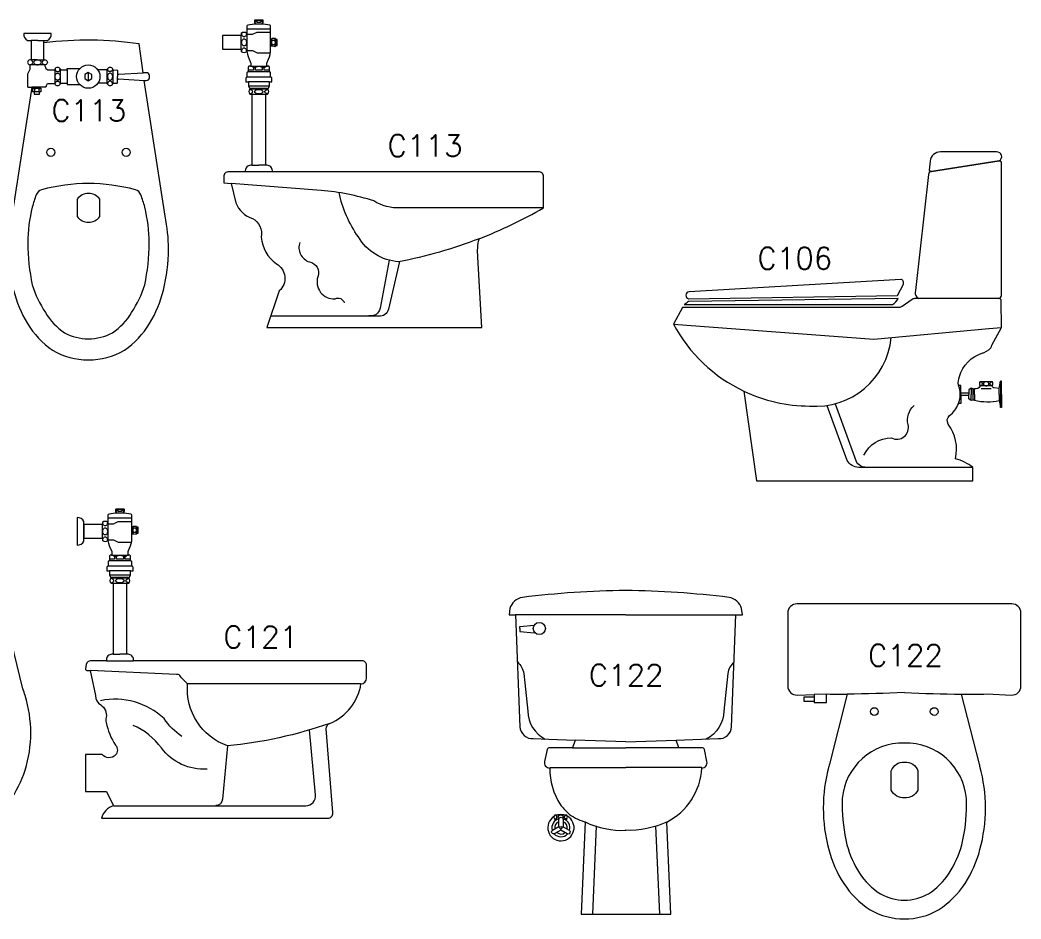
# Model space of a CAD drawing. Header units: inches. Extents: x -2548 to -2391, y 2200 to 2352.
# Drawn here: x -2440.609 to -2435.976, y 2323.926 to 2328.086 of the extents above; entities that cross this region are included whole.
import ezdxf
from ezdxf.enums import TextEntityAlignment as Align

# ---------------------------------------------------------------- set-up
doc = ezdxf.new("R2010")
doc.units = ezdxf.units.IN
doc.header["$MEASUREMENT"] = 0
for name, color, linetype in [('WC-DET1', 15, 'Continuous'), ('WC-DET2', 10, 'Continuous'), ('WC-OUT', 7, 'Continuous'), ('WC-SERIAL', 4, 'Continuous')]:
    doc.layers.add(name, color=color, linetype=linetype)
doc.styles.add('ROMANS', font='romans', dxfattribs={"height": 0.1})

msp = doc.modelspace()

# ---------------------------------------------------------------- linework, layer by layer
at = {"layer": 'WC-DET1', "color": 1}
for p, q in [((-2439.55926, 2328.02443), (-2439.55926, 2327.94143)), ((-2439.44926, 2327.96623), (-2439.44926, 2327.99823)), ((-2440.49229, 2327.87152), (-2440.49229, 2327.87952)), ((-2440.48029, 2327.85652), (-2440.4698, 2327.85652)), ((-2440.4698, 2327.85652), (-2440.44829, 2327.85652)), ((-2440.44829, 2327.85952), (-2440.44829, 2327.85721)), ((-2440.44829, 2327.85721), (-2440.44829, 2327.85652)), ((-2440.44829, 2327.85652), (-2440.44829, 2327.79252)), ((-2440.29329, 2327.84352), (-2440.29329, 2327.80552)), ((-2440.17929, 2327.85952), (-2440.17929, 2327.85721)), ((-2440.17929, 2327.85721), (-2440.17929, 2327.85652)), ((-2440.17929, 2327.85652), (-2440.17929, 2327.79252)), ((-2440.44829, 2327.79252), (-2440.44829, 2327.79052)), ((-2440.17929, 2327.79252), (-2440.17929, 2327.79052)), ((-2436.07716, 2327.43487), (-2436.39062, 2327.38578)), ((-2439.44098, 2327.3839), (-2439.56654, 2327.3839)), ((-2440.20214, 2325.76102), (-2440.20214, 2325.67802)), ((-2440.09214, 2325.70882), (-2440.09214, 2325.74082)), ((-2440.20943, 2325.12044), (-2440.08386, 2325.12044))]:
    msp.add_line(p, q, dxfattribs=at)
for points in [[(-2439.44926, 2328.04343), (-2439.55926, 2328.04343)], [(-2439.55908, 2328.0207), (-2439.53337, 2328.0207), (-2439.51137, 2328.0307), (-2439.45337, 2328.0307), (-2439.44937, 2328.0287)], [(-2439.48426, 2328.06743), (-2439.52326, 2328.06743)], [(-2440.49829, 2327.90152), (-2440.49829, 2327.98052)], [(-2439.44326, 2327.96623), (-2439.44326, 2327.99823)], [(-2439.42726, 2327.99623), (-2439.42726, 2327.96823)], [(-2439.55908, 2327.94526), (-2439.53337, 2327.94526), (-2439.51137, 2327.93526), (-2439.45337, 2327.93526), (-2439.44937, 2327.93726)], [(-2440.49229, 2327.87952), (-2440.56429, 2327.87952)], [(-2440.42229, 2327.79052), (-2440.42229, 2327.85952)], [(-2440.39129, 2327.85652), (-2440.39129, 2327.86252), (-2440.33165, 2327.86252)], [(-2440.39129, 2327.85652), (-2440.39129, 2327.79352)], [(-2440.20529, 2327.79052), (-2440.20529, 2327.85952)], [(-2440.15729, 2327.83952), (-2440.15729, 2327.82452)], [(-2439.45498, 2327.84643), (-2439.55198, 2327.84643)], [(-2439.54298, 2327.87343), (-2439.46398, 2327.87343)], [(-2440.48805, 2327.77952), (-2440.4817, 2327.79252)], [(-2440.4817, 2327.79252), (-2440.44829, 2327.79252)], [(-2440.39129, 2327.79352), (-2440.39129, 2327.78752), (-2440.33262, 2327.78752)], [(-2440.15729, 2327.80952), (-2440.15729, 2327.82452)], [(-2439.44898, 2327.82243), (-2439.55854, 2327.82243)], [(-2439.45498, 2327.80043), (-2439.55198, 2327.80043)], [(-2440.54717, 2327.77552), (-2440.55512, 2327.77552)], [(-2440.54917, 2327.77033), (-2440.54717, 2327.77033)], [(-2440.54429, 2327.75433), (-2440.54917, 2327.75433), (-2440.54917, 2327.77033)], [(-2440.54717, 2327.77033), (-2440.54717, 2327.77552)], [(-2440.51517, 2327.77552), (-2440.54717, 2327.77552)], [(-2440.54717, 2327.77033), (-2440.51517, 2327.77033)], [(-2440.54429, 2327.75433), (-2440.54429, 2327.74352), (-2440.5376, 2327.74352)], [(-2440.51829, 2327.75433), (-2440.54429, 2327.75433)], [(-2440.5376, 2327.74352), (-2440.51829, 2327.74352), (-2440.51829, 2327.75433)], [(-2440.51517, 2327.77033), (-2440.51317, 2327.77033), (-2440.51317, 2327.75433), (-2440.51829, 2327.75433)], [(-2440.48829, 2327.77952), (-2440.49029, 2327.77552), (-2440.51517, 2327.77552)], [(-2440.51517, 2327.77033), (-2440.51517, 2327.77552)], [(-2439.45498, 2327.78043), (-2439.55198, 2327.78043)], [(-2439.46498, 2327.76943), (-2439.54298, 2327.76943)], [(-2439.53576, 2327.4141), (-2439.50376, 2327.4141)], [(-2439.47176, 2327.4141), (-2439.50376, 2327.4141)], [(-2437.58448, 2326.67906), (-2436.65662, 2326.60985), (-2436.1243, 2326.65857)], [(-2436.1243, 2326.65857), (-2436.06662, 2326.66385)], [(-2436.16462, 2326.41297), (-2436.10882, 2326.41297)], [(-2436.07662, 2326.38057), (-2436.07062, 2326.41457)], [(-2436.06662, 2326.35385), (-2436.06662, 2326.41457), (-2436.07062, 2326.41457)], [(-2436.21642, 2326.35897), (-2436.25402, 2326.35897)], [(-2436.20682, 2326.38177), (-2436.21642, 2326.37417), (-2436.21642, 2326.35357)], [(-2436.19682, 2326.37997), (-2436.20682, 2326.38177), (-2436.20682, 2326.35337)], [(-2436.19054, 2326.32677), (-2436.19682, 2326.32677), (-2436.19682, 2326.37997), (-2436.19054, 2326.37997)], [(-2436.07662, 2326.35385), (-2436.07662, 2326.38057)], [(-2436.07662, 2326.35385), (-2436.07662, 2326.32712)], [(-2436.06662, 2326.35385), (-2436.06662, 2326.29312), (-2436.07062, 2326.29312)], [(-2436.21642, 2326.34817), (-2436.25402, 2326.34817)], [(-2436.20682, 2326.32537), (-2436.21642, 2326.33297), (-2436.21642, 2326.35357)], [(-2436.19682, 2326.32677), (-2436.20682, 2326.32537), (-2436.20682, 2326.35337)], [(-2436.07662, 2326.32712), (-2436.07062, 2326.29312)], [(-2440.12714, 2325.80402), (-2440.16614, 2325.80402)], [(-2440.09214, 2325.78002), (-2440.20214, 2325.78002)], [(-2440.20214, 2325.75524), (-2440.17643, 2325.75524), (-2440.15443, 2325.76524), (-2440.09643, 2325.76524), (-2440.09243, 2325.76324)], [(-2440.08614, 2325.70882), (-2440.08614, 2325.74082)], [(-2440.07014, 2325.73882), (-2440.07014, 2325.71082)], [(-2440.20214, 2325.6798), (-2440.17643, 2325.6798), (-2440.15443, 2325.6698), (-2440.09643, 2325.6698), (-2440.09243, 2325.6718)], [(-2440.09786, 2325.58302), (-2440.19486, 2325.58302)], [(-2440.18586, 2325.61002), (-2440.10686, 2325.61002)], [(-2440.09186, 2325.55902), (-2440.20143, 2325.55902)], [(-2440.09786, 2325.53702), (-2440.19486, 2325.53702)], [(-2440.09786, 2325.51702), (-2440.19486, 2325.51702)], [(-2440.10786, 2325.50602), (-2440.18586, 2325.50602)], [(-2437.80531, 2325.33405), (-2438.31531, 2325.33405)], [(-2437.80531, 2325.33405), (-2437.29531, 2325.33405)], [(-2438.29609, 2325.26988), (-2438.29609, 2325.28005), (-2438.22869, 2325.28545)], [(-2438.29609, 2325.2699), (-2438.29604, 2325.25573), (-2438.22863, 2325.2506)], [(-2440.17864, 2325.15069), (-2440.14664, 2325.15069)], [(-2440.11464, 2325.15069), (-2440.14664, 2325.15069)], [(-2436.93254, 2324.95166), (-2436.93254, 2324.93366)], [(-2438.05131, 2324.71805), (-2437.80531, 2324.71805)], [(-2437.55931, 2324.71805), (-2437.80531, 2324.71805)], [(-2438.15731, 2324.62605), (-2437.80531, 2324.62605)], [(-2437.45331, 2324.62605), (-2437.80531, 2324.62605)], [(-2438.13431, 2324.40717), (-2438.07851, 2324.40717)], [(-2437.94173, 2324.35655), (-2437.95896, 2323.94805)], [(-2437.6669, 2324.35655), (-2437.64966, 2323.94805)]]:
    msp.add_lwpolyline(points, dxfattribs=at)
for points in [[(-2440.52629, 2327.99152), (-2440.55829, 2327.99152, -0.2932252)], [(-2440.52629, 2327.99152), (-2440.49829, 2327.99152, 0.3351146)], [(-2439.58526, 2327.95143), (-2439.58526, 2328.01443, -0.3846154)], [(-2440.52829, 2327.90152), (-2440.55829, 2327.90152, 0.9132146)], [(-2440.52829, 2327.90152), (-2440.49829, 2327.90152, -0.9132146)], [(-2440.49829, 2327.90152), (-2440.49229, 2327.90152, -0.9132146), (-2440.49229, 2327.87952), (-2440.49429, 2327.87952)], [(-2440.42229, 2327.85852, 0.236068), (-2440.41729, 2327.85552), (-2440.39129, 2327.85552, 0.8684877)], [(-2440.20529, 2327.85852, -0.236068), (-2440.21029, 2327.85552), (-2440.24907, 2327.85552, -0.9474742)], [(-2440.17929, 2327.85652, 0.4142136), (-2440.17529, 2327.85452), (-2440.16129, 2327.85552, -0.2740444), (-2440.15729, 2327.85352), (-2440.15729, 2327.83952)], [(-2440.15729, 2327.83952, 0.3866069), (-2440.15129, 2327.83552), (-2440.03972, 2327.84174, -0.016038)], [(-2440.42229, 2327.79052, -0.236068), (-2440.41729, 2327.79352), (-2440.39129, 2327.79352, -0.8684877)], [(-2440.20529, 2327.79052, 0.236068), (-2440.21029, 2327.79352), (-2440.24907, 2327.79352, 0.9474742)], [(-2440.17929, 2327.79252, -0.4142136), (-2440.17529, 2327.79452), (-2440.16129, 2327.79352, 0.2740444), (-2440.15729, 2327.79552), (-2440.15729, 2327.80952)], [(-2440.15729, 2327.80952, -0.3866069), (-2440.15129, 2327.81352), (-2440.03423, 2327.80698, 0.0160632)], [(-2439.46498, 2327.76643), (-2439.54298, 2327.76643, 0.4354748)], [(-2439.53576, 2327.74343), (-2439.47176, 2327.74343, 0.4354748)], [(-2436.39062, 2327.38578), (-2436.07716, 2327.43487, -0.5921693)], [(-2440.29269, 2327.3303, 0.0613096), (-2440.50902, 2327.30096, 0.2290284), (-2440.53441, 2327.27739, 0.0320548), (-2440.55248, 2327.22062, 0.0611103), (-2440.57289, 2327.0543, 0.0524088), (-2440.55248, 2326.85999, 0.0727449), (-2440.49175, 2326.73271, 0.1069584), (-2440.40314, 2326.63846, 0.123516), (-2440.29319, 2326.6111, 0.121435), (-2440.18123, 2326.63846, 0.1069584), (-2440.09262, 2326.73271, 0.0727449), (-2440.03189, 2326.85999, 0.0524088), (-2440.01149, 2327.0543, 0.0611103), (-2440.03189, 2327.22062, 0.0320548), (-2440.04996, 2327.27739, 0.2290284), (-2440.07535, 2327.30096, 0.060758), (-2440.29369, 2327.3303)], [(-2438.18742, 2327.2167), (-2438.84793, 2327.2167, -0.1472804), (-2438.97133, 2327.2489, 0.0589533), (-2439.21533, 2327.2977), (-2439.63232, 2327.32972)], [(-2438.48439, 2327.07404, -0.0454933), (-2438.85653, 2326.9675, -0.2435713), (-2439.04313, 2327.0823, -0.1021275), (-2439.13238, 2327.28778, 0.8323567)], [(-2439.31373, 2327.0573, 0.4253999), (-2439.26953, 2326.9667, -0.4831448), (-2439.23053, 2326.8981, 0.537793), (-2439.15093, 2326.7965, -0.4834919), (-2439.10813, 2326.7769, -2.3789866)], [(-2438.85308, 2326.96816), (-2438.90353, 2326.7481, -0.3710331), (-2438.94833, 2326.7151), (-2439.44878, 2326.7151)], [(-2438.90024, 2326.97487), (-2438.94273, 2326.7521, -0.4178894), (-2438.99433, 2326.7175, -0.2594891)], [(-2436.08062, 2326.79785), (-2436.44862, 2326.79785, 0.1525224)], [(-2436.08062, 2326.79785), (-2436.44862, 2326.79785, -0.3620499)], [(-2437.25904, 2326.36915, 0.1099617), (-2436.95462, 2326.29985, 0.4098397), (-2436.5762, 2326.61713, -1.0037016)], [(-2436.25402, 2326.35237), (-2436.25402, 2326.39457), (-2436.25862, 2326.39457, 0.1590031), (-2436.26392, 2326.39284)], [(-2436.16022, 2326.39257), (-2436.16462, 2326.39257, -0.3495628), (-2436.19054, 2326.37986, 26.656849)], [(-2436.11362, 2326.39257), (-2436.16022, 2326.39257, -0.5105686)], [(-2436.07662, 2326.38057), (-2436.09921, 2326.3837, -0.3197836), (-2436.10862, 2326.39257), (-2436.11362, 2326.39257, -0.5105686)], [(-2436.69062, 2326.01585, -0.3104598), (-2436.73862, 2326.04585), (-2436.8344, 2326.30807)], [(-2436.25402, 2326.35357), (-2436.25402, 2326.31117), (-2436.25862, 2326.31117, -0.1777681), (-2436.26444, 2326.31331)], [(-2436.19054, 2326.32677, 0.1152916), (-2436.07633, 2326.32551, 6.8307177)], [(-2436.19862, 2326.01585), (-2436.72662, 2326.01585, -0.2685908), (-2436.78062, 2326.04785), (-2436.87227, 2326.30033)], [(-2436.70262, 2326.07185, -0.3019853), (-2436.57462, 2326.15185, 0.6481799), (-2436.49862, 2326.21385, -0.2739248), (-2436.47062, 2326.30185, -0.4773563)], [(-2440.22814, 2325.68802), (-2440.22814, 2325.75102, -0.3846154)], [(-2440.10786, 2325.50302), (-2440.18586, 2325.50302, 0.4354748)], [(-2440.17864, 2325.48002), (-2440.11464, 2325.48002, 0.4354748)], [(-2438.30651, 2325.11573, -0.157164), (-2438.27731, 2325.06205), (-2438.25931, 2324.88805, 0.27937), (-2438.17786, 2324.75839, -81.1891615)], [(-2437.30411, 2325.11573, 0.157164), (-2437.33331, 2325.06205), (-2437.35131, 2324.88805, -0.27937), (-2437.43276, 2324.75839, 81.1891615)], [(-2439.03255, 2325.01344), (-2439.83344, 2325.01344, -0.048756), (-2439.86984, 2325.05244, 0.3091537), (-2439.88444, 2325.05724), (-2440.28378, 2325.07559, -0.4489216)], [(-2436.87654, 2324.96683), (-2436.93254, 2324.96515, -0.3196157)], [(-2436.5161, 2324.97359, -0.0103439), (-2436.78043, 2324.96661)], [(-2436.51499, 2324.97359, 0.0103439), (-2436.25066, 2324.96661)], [(-2439.86024, 2324.77064, -0.0946957), (-2439.94264, 2324.85324, 0.2441086), (-2440.23644, 2324.93584, 11.298435)], [(-2440.17544, 2324.44984), (-2439.28675, 2324.44984, 0.4418082), (-2439.24095, 2324.50013), (-2439.26907, 2324.80069)], [(-2439.74284, 2324.61964, -0.255695), (-2439.95484, 2324.71704, 0.1409519), (-2440.08584, 2324.82164, 10.2006835)], [(-2437.80531, 2324.74605), (-2438.03939, 2324.7538, -0.4243845)], [(-2437.80531, 2324.74605), (-2437.57123, 2324.7538, 0.4243845)], [(-2439.6488, 2324.72687), (-2439.67144, 2324.48044, -0.3761446), (-2439.70324, 2324.45024, -0.5660009)], [(-2438.12078, 2324.38677), (-2438.13431, 2324.38677, -0.5105686)], [(-2438.11451, 2324.35428), (-2438.11451, 2324.38657, -1), (-2438.09531, 2324.38657), (-2438.09531, 2324.3529)], [(-2438.07851, 2324.38677), (-2438.08984, 2324.38677, -0.5105686)], [(-2437.99346, 2324.37469, 0.1196569), (-2437.80331, 2324.33605, 1.0868287)], [(-2437.61189, 2324.37605, -0.1201637), (-2437.80731, 2324.33605, -1.07398)], [(-2438.10611, 2324.33696), (-2438.13408, 2324.32082, -1), (-2438.14368, 2324.33744), (-2438.11451, 2324.35428)], [(-2438.09531, 2324.3529), (-2438.06735, 2324.33675, -1), (-2438.07695, 2324.32012), (-2438.10611, 2324.33696)]]:
    msp.add_lwpolyline(points, format="xyb", dxfattribs=at)
msp.add_lwpolyline([(-2440.29329, 2327.84352), (-2440.30974, 2327.83402), (-2440.30974, 2327.81502), (-2440.29329, 2327.80552), (-2440.27683, 2327.81502), (-2440.27683, 2327.83402)], close=True, dxfattribs=at)
for points in [[(-2440.34429, 2327.2577), (-2440.34429, 2327.1763, 0.499076), (-2440.24009, 2327.1763), (-2440.24009, 2327.2577, 0.499076)], [(-2436.51554, 2324.74008, 0.3959493), (-2436.80295, 2324.48298, 0.0106479), (-2436.80354, 2324.45498, 0.0598659), (-2436.78122, 2324.2691, 0.0781471), (-2436.723, 2324.13775, 0.1071768), (-2436.62676, 2324.04178, 0.1279318), (-2436.51554, 2324.01298, 0.1279318), (-2436.40432, 2324.04178, 0.1071768), (-2436.30809, 2324.13775, 0.0781471), (-2436.24986, 2324.2691, 0.0598659), (-2436.22754, 2324.45498, 0.0106479), (-2436.22814, 2324.48298, 0.3959493)], [(-2436.51454, 2324.65166, -0.3297203), (-2436.45254, 2324.61166), (-2436.45254, 2324.52166, -0.2889212), (-2436.51454, 2324.48566, -0.2889212), (-2436.57654, 2324.52166), (-2436.57654, 2324.61166, -0.3297203)]]:
    msp.add_lwpolyline(points, format="xyb", close=True, dxfattribs=at)
for centre, radius in [((-2440.29329, 2327.82452), 0.054), ((-2440.46689, 2327.47412), 0.0188), ((-2440.11749, 2327.47412), 0.0188), ((-2438.20531, 2325.27005), 0.028), ((-2436.65454, 2324.88566), 0.018), ((-2436.37754, 2324.88566), 0.018), ((-2438.10531, 2324.34805), 0.006)]:
    msp.add_circle(centre, radius, dxfattribs=at)
for centre, radius, start, end in [((-2440.47741, 2327.87112), 0.01488, 178.46083, 258.85878), ((-2440.43529, 2327.85095), 0.01557, 33.39849, 146.60151), ((-2440.19229, 2327.85095), 0.01557, 33.39849, 146.60151), ((-2440.43529, 2327.79909), 0.01557, 213.39849, 326.60151), ((-2440.19229, 2327.79909), 0.01557, 213.39849, 326.60151), ((-2436.15102, 2326.40277), 0.017, 143.1301, 216.8699), ((-2436.12242, 2326.40277), 0.017, 323.1301, 36.8699), ((-2438.10531, 2324.34805), 0.06072, 76.81824, 103.18176), ((-2438.10531, 2324.34805), 0.06072, 122.03079, 60.70315), ((-2438.10531, 2324.34805), 0.0417, 102.38434, 196.4259), ((-2438.12071, 2324.39697), 0.017, 143.1301, 216.8699), ((-2438.10531, 2324.34805), 0.02921, 108.36093, 189.97724), ((-2438.10531, 2324.34805), 0.0417, 342.38434, 76.4259), ((-2438.10531, 2324.34805), 0.02921, 348.36093, 69.97724), ((-2438.09211, 2324.39697), 0.017, 323.1301, 36.8699), ((-2438.10531, 2324.34805), 0.0417, 222.38434, 316.4259), ((-2438.10531, 2324.34805), 0.02921, 228.36093, 309.97724)]:
    msp.add_arc(centre, radius, start, end, dxfattribs=at)
at = {"layer": 'WC-DET2', "color": 1}
for points in [[(-2439.52426, 2328.08485, -0.0545318), (-2439.52148, 2328.08382, -0.1042029), (-2439.51893, 2328.08179, -0.1747045), (-2439.51826, 2328.07993, -0.1747045), (-2439.51893, 2328.07806, -0.1042029), (-2439.52148, 2328.07604, -0.0545318), (-2439.52426, 2328.07501, -0.0510993)], [(-2439.48326, 2328.0748, -0.0733708), (-2439.48704, 2328.07604, -0.1042029), (-2439.48959, 2328.07806, -0.1747045), (-2439.49026, 2328.07993, -0.1747045), (-2439.48959, 2328.08179, -0.1042029), (-2439.48704, 2328.08382, -0.0649481), (-2439.48371, 2328.08497, -0.0052118), (-2439.48326, 2328.08506, -0.0510993)], [(-2439.56129, 2328.02602, -0.011121), (-2439.56126, 2328.02493, -0.067459), (-2439.56215, 2328.01836, -0.0798125), (-2439.56448, 2328.01326, -0.1071181), (-2439.56831, 2328.00956, -0.1398892), (-2439.57226, 2328.00843, -0.1398892), (-2439.57621, 2328.00956, -0.1071181), (-2439.58004, 2328.01326, -0.0798125), (-2439.58237, 2328.01836, -0.067459), (-2439.58326, 2328.02493, -0.011121), (-2439.58324, 2328.02602, -0.0798125)], [(-2439.58324, 2327.93983, -0.011121), (-2439.58326, 2327.94093, -0.067459), (-2439.58237, 2327.94749, -0.0798125), (-2439.58004, 2327.95259, -0.1071181), (-2439.57621, 2327.9563, -0.1398892), (-2439.57226, 2327.95743, -0.1398892)], [(-2439.57226, 2327.95743, -0.1398892), (-2439.56831, 2327.9563, -0.1071181), (-2439.56448, 2327.95259, -0.0798125), (-2439.56215, 2327.94749, -0.067459), (-2439.56126, 2327.94093, -0.011121), (-2439.56129, 2327.93983, -0.0798125)], [(-2440.44723, 2327.86094, 0.0712691), (-2440.44633, 2327.85721, 0.0857828), (-2440.44377, 2327.8522, 0.10607), (-2440.43969, 2327.84865, 0.1268224), (-2440.43529, 2327.84752, 0.1268224), (-2440.43088, 2327.84865, 0.10607), (-2440.4268, 2327.8522, 0.0857828), (-2440.42424, 2327.85721, 0.0712691), (-2440.42334, 2327.86094, 0.0754446)], [(-2440.18034, 2327.86094, -0.0712691), (-2440.18124, 2327.85721, -0.0857828), (-2440.1838, 2327.8522, -0.10607), (-2440.18788, 2327.84865, -0.1268224), (-2440.19229, 2327.84752, -0.1268224), (-2440.19669, 2327.84865, -0.10607), (-2440.20077, 2327.8522, -0.0857828), (-2440.20333, 2327.85721, -0.0712691), (-2440.20423, 2327.86094, -0.0754446)], [(-2439.52854, 2327.86643, 0.1339181), (-2439.54354, 2327.87343, -11.7103942)], [(-2439.48798, 2327.86643, 0.3228849), (-2439.51898, 2327.86643, -0.3228849)], [(-2439.47898, 2327.86643, -0.1339181), (-2439.46398, 2327.87343, 11.7103942)], [(-2440.44723, 2327.7891, -0.0567954), (-2440.44633, 2327.79383, -0.0857828), (-2440.44377, 2327.79883, -0.10607), (-2440.43969, 2327.80238, -0.1268224), (-2440.43529, 2327.80352, -0.1268224), (-2440.43088, 2327.80238, -0.10607), (-2440.4268, 2327.79883, -0.0857828), (-2440.42424, 2327.79383, -0.0567954), (-2440.42334, 2327.7891, -0.0754446)], [(-2440.18034, 2327.7891, 0.0567954), (-2440.18124, 2327.79383, 0.0857828), (-2440.1838, 2327.79883, 0.10607), (-2440.18788, 2327.80238, 0.1268224), (-2440.19229, 2327.80352, 0.1268224), (-2440.19669, 2327.80238, 0.10607), (-2440.20077, 2327.79883, 0.0857828), (-2440.20333, 2327.79383, 0.0567954), (-2440.20423, 2327.7891, 0.0754446)], [(-2439.54625, 2327.74476, 0.0216435), (-2439.54333, 2327.74529, 0.0700721), (-2439.53754, 2327.7475, 0.106079), (-2439.53319, 2327.75129, 0.1622003), (-2439.53198, 2327.75493, 0.1622003), (-2439.53319, 2327.75856, 0.106079), (-2439.53754, 2327.76235, 0.0700721), (-2439.54333, 2327.76456, 0.0216435), (-2439.54625, 2327.7651, 0.0563171)], [(-2439.46171, 2327.74476, -0.0216435), (-2439.46462, 2327.74529, -0.0700721), (-2439.47041, 2327.7475, -0.106079), (-2439.47477, 2327.75129, -0.1622003), (-2439.47598, 2327.75493, -0.1622003), (-2439.47477, 2327.75856, -0.106079), (-2439.47041, 2327.76235, -0.0700721), (-2439.46462, 2327.76456, -0.0216435), (-2439.46171, 2327.7651, -0.0563171)], [(-2436.16535, 2326.39363, 0.0550683), (-2436.16161, 2326.39434, 0.0854193), (-2436.15763, 2326.39636, 0.1061728), (-2436.15486, 2326.39952, 0.1276115), (-2436.15402, 2326.40277, 0.1276115), (-2436.15486, 2326.40602, 0.1061728), (-2436.15763, 2326.40918, 0.0854193), (-2436.16161, 2326.4112, 0.0550683), (-2436.16535, 2326.41192, 0.0749244)], [(-2436.10809, 2326.39363, -0.0550683), (-2436.11183, 2326.39434, -0.0854193), (-2436.11581, 2326.39636, -0.1061728), (-2436.11857, 2326.39952, -0.1276115), (-2436.11942, 2326.40277, -0.1276115), (-2436.11857, 2326.40602, -0.1061728), (-2436.11581, 2326.40918, -0.0854193), (-2436.11183, 2326.4112, -0.0550683), (-2436.10809, 2326.41192, -0.0749244)], [(-2440.16714, 2325.82144, -0.0545318), (-2440.16437, 2325.82041, -0.1042029), (-2440.16182, 2325.81838, -0.1747045), (-2440.16114, 2325.81652, -0.1747045), (-2440.16182, 2325.81466, -0.1042029), (-2440.16437, 2325.81263, -0.0545318), (-2440.16714, 2325.8116, -0.0510993)], [(-2440.12614, 2325.81139, -0.0733708), (-2440.12992, 2325.81263, -0.1042029), (-2440.13247, 2325.81466, -0.1747045), (-2440.13314, 2325.81652, -0.1747045), (-2440.13247, 2325.81838, -0.1042029), (-2440.12992, 2325.82041, -0.0649481), (-2440.12659, 2325.82156, -0.0052118), (-2440.12614, 2325.82165, -0.0510993)], [(-2440.20417, 2325.76262, -0.011121), (-2440.20414, 2325.76152, -0.067459), (-2440.20503, 2325.75496, -0.0798125), (-2440.20737, 2325.74985, -0.1071181), (-2440.21119, 2325.74615, -0.1398892), (-2440.21514, 2325.74502, -0.1398892), (-2440.2191, 2325.74615, -0.1071181), (-2440.22292, 2325.74985, -0.0798125), (-2440.22525, 2325.75496, -0.067459), (-2440.22614, 2325.76152, -0.011121), (-2440.22612, 2325.76262, -0.0798125)], [(-2440.22612, 2325.67642, -0.011121), (-2440.22614, 2325.67752, -0.067459), (-2440.22525, 2325.68409, -0.0798125), (-2440.22292, 2325.68919, -0.1071181), (-2440.2191, 2325.69289, -0.1398892), (-2440.21514, 2325.69402, -0.1398892)], [(-2440.21514, 2325.69402, -0.1398892), (-2440.21119, 2325.69289, -0.1071181), (-2440.20737, 2325.68919, -0.0798125), (-2440.20503, 2325.68409, -0.067459), (-2440.20414, 2325.67752, -0.011121), (-2440.20417, 2325.67642, -0.0798125)], [(-2440.17143, 2325.60302, 0.1339181), (-2440.18643, 2325.61002, -11.7103942)], [(-2440.13086, 2325.60302, 0.3228849), (-2440.16186, 2325.60302, -0.3228849)], [(-2440.12186, 2325.60302, -0.1339181), (-2440.10686, 2325.61002, 11.7103942)], [(-2440.18913, 2325.48135, 0.0216435), (-2440.18621, 2325.48188, 0.0700721), (-2440.18043, 2325.4841, 0.106079), (-2440.17607, 2325.48789, 0.1622003), (-2440.17486, 2325.49152, 0.1622003), (-2440.17607, 2325.49516, 0.106079), (-2440.18043, 2325.49895, 0.0700721), (-2440.18621, 2325.50116, 0.0216435), (-2440.18913, 2325.50169, 0.0563171)], [(-2440.10459, 2325.48135, -0.0216435), (-2440.10751, 2325.48188, -0.0700721), (-2440.1133, 2325.4841, -0.106079), (-2440.11765, 2325.48789, -0.1622003), (-2440.11886, 2325.49152, -0.1622003), (-2440.11765, 2325.49516, -0.106079), (-2440.1133, 2325.49895, -0.0700721), (-2440.10751, 2325.50116, -0.0216435), (-2440.10459, 2325.50169, -0.0563171)], [(-2438.13504, 2324.38782, 0.0550683), (-2438.1313, 2324.38854, 0.0854193), (-2438.12732, 2324.39056, 0.1061728), (-2438.12456, 2324.39372, 0.1276115), (-2438.12371, 2324.39697, 0.1276115), (-2438.12456, 2324.40022, 0.1061728), (-2438.12732, 2324.40338, 0.0854193), (-2438.1313, 2324.4054, 0.0550683), (-2438.13504, 2324.40612, 0.0749244)], [(-2438.10641, 2324.40617, 0.0749244), (-2438.11152, 2324.4054, 0.0854193), (-2438.1155, 2324.40338, 0.1061728), (-2438.11827, 2324.40022, 0.1276115), (-2438.11911, 2324.39697, 0.1276115), (-2438.11827, 2324.39372, 0.1061728), (-2438.1155, 2324.39056, 0.0335494), (-2438.11402, 2324.3896, 0.0749244)], [(-2438.09652, 2324.39123, 0.0797957), (-2438.09456, 2324.39372, 0.1276115), (-2438.09371, 2324.39697, 0.1276115), (-2438.09456, 2324.40022, 0.1061728), (-2438.09732, 2324.40338, 0.0854193), (-2438.1013, 2324.4054, 0.0749244), (-2438.10641, 2324.40617, 0.0749244)], [(-2438.07778, 2324.38782, -0.0550683), (-2438.08152, 2324.38854, -0.0854193), (-2438.0855, 2324.39056, -0.1061728), (-2438.08827, 2324.39372, -0.1276115), (-2438.08911, 2324.39697, -0.1276115), (-2438.08827, 2324.40022, -0.1061728), (-2438.0855, 2324.40338, -0.0854193), (-2438.08152, 2324.4054, -0.0550683), (-2438.07778, 2324.40612, -0.0749244)]]:
    msp.add_lwpolyline(points, format="xyb", dxfattribs=at)
for points in [[(-2439.50426, 2328.08543, -0.0510993), (-2439.49981, 2328.08497, -0.0649481), (-2439.49648, 2328.08382, -0.1042029), (-2439.49393, 2328.08179, -0.1747045), (-2439.49326, 2328.07993, -0.1747045), (-2439.49393, 2328.07806, -0.1042029), (-2439.49648, 2328.07604, -0.0649481), (-2439.49981, 2328.07488, -0.0510993), (-2439.50426, 2328.07443, -0.0510993), (-2439.50871, 2328.07488, -0.0649481), (-2439.51204, 2328.07604, -0.1042029), (-2439.51459, 2328.07806, -0.1747045), (-2439.51526, 2328.07993, -0.1747045), (-2439.51459, 2328.08179, -0.1042029), (-2439.51204, 2328.08382, -0.0649481), (-2439.50871, 2328.08497, -0.0510993)], [(-2439.57226, 2327.99943, -0.1398892), (-2439.56831, 2327.9983, -0.1071181), (-2439.56448, 2327.99459, -0.0798125), (-2439.56215, 2327.98949, -0.067459), (-2439.56126, 2327.98293, -0.067459), (-2439.56215, 2327.97636, -0.0798125), (-2439.56448, 2327.97126, -0.1071181), (-2439.56831, 2327.96756, -0.1398892), (-2439.57226, 2327.96643, -0.1398892), (-2439.57621, 2327.96756, -0.1071181), (-2439.58004, 2327.97126, -0.0798125), (-2439.58237, 2327.97636, -0.067459), (-2439.58326, 2327.98293, -0.067459), (-2439.58237, 2327.98949, -0.0798125), (-2439.58004, 2327.99459, -0.1071181), (-2439.57621, 2327.9983, -0.1398892)], [(-2440.52829, 2327.87952, 0.0620602), (-2440.52108, 2327.88042, 0.0752985), (-2440.51556, 2327.88274, 0.1070495), (-2440.51148, 2327.88663, 0.1500291), (-2440.51029, 2327.89052, 0.1500291), (-2440.51148, 2327.89441, 0.1070495), (-2440.51556, 2327.8983, 0.0752985), (-2440.52108, 2327.90062, 0.0620602), (-2440.52829, 2327.90152, 0.0620602), (-2440.53549, 2327.90062, 0.0752985), (-2440.54101, 2327.8983, 0.1070495), (-2440.54509, 2327.89441, 0.1500291), (-2440.54629, 2327.89052, 0.1500291), (-2440.54509, 2327.88663, 0.1070495), (-2440.54101, 2327.88274, 0.0752985), (-2440.53549, 2327.88042, 0.0620602)], [(-2440.42329, 2327.82452, -0.0754446), (-2440.42424, 2327.81821, -0.0857828), (-2440.4268, 2327.8132, -0.10607), (-2440.43088, 2327.80965, -0.1268224), (-2440.43529, 2327.80852, -0.1268224), (-2440.43969, 2327.80965, -0.10607), (-2440.44377, 2327.8132, -0.0857828), (-2440.44633, 2327.81821, -0.0754446), (-2440.44729, 2327.82452, -0.0754446), (-2440.44633, 2327.83083, -0.0857828), (-2440.44377, 2327.83583, -0.10607), (-2440.43969, 2327.83938, -0.1268224), (-2440.43529, 2327.84052, -0.1268224), (-2440.43088, 2327.83938, -0.10607), (-2440.4268, 2327.83583, -0.0857828), (-2440.42424, 2327.83083, -0.0754446)], [(-2440.20429, 2327.82452, 0.0754446), (-2440.20333, 2327.81821, 0.0857828), (-2440.20077, 2327.8132, 0.10607), (-2440.19669, 2327.80965, 0.1268224), (-2440.19229, 2327.80852, 0.1268224), (-2440.18788, 2327.80965, 0.10607), (-2440.1838, 2327.8132, 0.0857828), (-2440.18124, 2327.81821, 0.0754446), (-2440.18029, 2327.82452, 0.0754446), (-2440.18124, 2327.83083, 0.0857828), (-2440.1838, 2327.83583, 0.10607), (-2440.18788, 2327.83938, 0.1268224), (-2440.19229, 2327.84052, 0.1268224), (-2440.19669, 2327.83938, 0.10607), (-2440.20077, 2327.83583, 0.0857828), (-2440.20333, 2327.83083, 0.0754446)], [(-2439.50398, 2327.76543, -0.0563171), (-2439.49633, 2327.76456, -0.0700721), (-2439.49054, 2327.76235, -0.106079), (-2439.48619, 2327.75856, -0.1622003), (-2439.48498, 2327.75493, -0.1622003), (-2439.48619, 2327.75129, -0.106079), (-2439.49054, 2327.7475, -0.0700721), (-2439.49633, 2327.74529, -0.0563171), (-2439.50398, 2327.74443, -0.0563171), (-2439.51162, 2327.74529, -0.0700721), (-2439.51741, 2327.7475, -0.106079), (-2439.52177, 2327.75129, -0.1622003), (-2439.52298, 2327.75493, -0.1622003), (-2439.52177, 2327.75856, -0.106079), (-2439.51741, 2327.76235, -0.0700721), (-2439.51162, 2327.76456, -0.0563171)], [(-2436.13672, 2326.41197, 0.0749244), (-2436.14183, 2326.4112, 0.0854193), (-2436.14581, 2326.40918, 0.1061728), (-2436.14857, 2326.40602, 0.1276115), (-2436.14942, 2326.40277, 0.1276115), (-2436.14857, 2326.39952, 0.1061728), (-2436.14581, 2326.39636, 0.0854193), (-2436.14183, 2326.39434, 0.0749244), (-2436.13672, 2326.39357, 0.0749244), (-2436.13161, 2326.39434, 0.0854193), (-2436.12763, 2326.39636, 0.1061728), (-2436.12486, 2326.39952, 0.1276115), (-2436.12402, 2326.40277, 0.1276115), (-2436.12486, 2326.40602, 0.1061728), (-2436.12763, 2326.40918, 0.0854193), (-2436.13161, 2326.4112, 0.0749244)], [(-2440.14714, 2325.82202, -0.0510993), (-2440.1427, 2325.82156, -0.0649481), (-2440.13937, 2325.82041, -0.1042029), (-2440.13682, 2325.81838, -0.1747045), (-2440.13614, 2325.81652, -0.1747045), (-2440.13682, 2325.81466, -0.1042029), (-2440.13937, 2325.81263, -0.0649481), (-2440.1427, 2325.81148, -0.0510993), (-2440.14714, 2325.81102, -0.0510993), (-2440.15159, 2325.81148, -0.0649481), (-2440.15492, 2325.81263, -0.1042029), (-2440.15747, 2325.81466, -0.1747045), (-2440.15814, 2325.81652, -0.1747045), (-2440.15747, 2325.81838, -0.1042029), (-2440.15492, 2325.82041, -0.0649481), (-2440.15159, 2325.82156, -0.0510993)], [(-2440.21514, 2325.73602, -0.1398892), (-2440.21119, 2325.73489, -0.1071181), (-2440.20737, 2325.73119, -0.0798125), (-2440.20503, 2325.72609, -0.067459), (-2440.20414, 2325.71952, -0.067459), (-2440.20503, 2325.71296, -0.0798125), (-2440.20737, 2325.70785, -0.1071181), (-2440.21119, 2325.70415, -0.1398892), (-2440.21514, 2325.70302, -0.1398892), (-2440.2191, 2325.70415, -0.1071181), (-2440.22292, 2325.70785, -0.0798125), (-2440.22525, 2325.71296, -0.067459), (-2440.22614, 2325.71952, -0.067459), (-2440.22525, 2325.72609, -0.0798125), (-2440.22292, 2325.73119, -0.1071181), (-2440.2191, 2325.73489, -0.1398892)], [(-2440.14686, 2325.50202, -0.0563171), (-2440.13921, 2325.50116, -0.0700721), (-2440.13343, 2325.49895, -0.106079), (-2440.12907, 2325.49516, -0.1622003), (-2440.12786, 2325.49152, -0.1622003), (-2440.12907, 2325.48789, -0.106079), (-2440.13343, 2325.4841, -0.0700721), (-2440.13921, 2325.48188, -0.0563171), (-2440.14686, 2325.48102, -0.0563171), (-2440.15451, 2325.48188, -0.0700721), (-2440.1603, 2325.4841, -0.106079), (-2440.16465, 2325.48789, -0.1622003), (-2440.16586, 2325.49152, -0.1622003), (-2440.16465, 2325.49516, -0.106079), (-2440.1603, 2325.49895, -0.0700721), (-2440.15451, 2325.50116, -0.0563171)]]:
    msp.add_lwpolyline(points, format="xyb", close=True, dxfattribs=at)
for points in [[(-2439.44326, 2327.96423), (-2439.44126, 2327.97223), (-2439.44326, 2327.98223), (-2439.44126, 2327.99223), (-2439.44326, 2328.00023)], [(-2439.42926, 2327.99223), (-2439.44126, 2327.99223)], [(-2439.42726, 2327.96423), (-2439.42926, 2327.97223), (-2439.42726, 2327.98223), (-2439.42926, 2327.99223), (-2439.42726, 2328.00023)], [(-2439.42926, 2327.97223), (-2439.44126, 2327.97223)], [(-2439.45498, 2327.85443), (-2439.47898, 2327.85443), (-2439.47898, 2327.86643), (-2439.48798, 2327.86643), (-2439.48798, 2327.85443), (-2439.51898, 2327.85443), (-2439.51898, 2327.86643), (-2439.52898, 2327.86643), (-2439.52898, 2327.85443), (-2439.55232, 2327.85443)], [(-2440.54917, 2327.77033), (-2440.54117, 2327.76833), (-2440.53117, 2327.77033), (-2440.52117, 2327.76833), (-2440.51317, 2327.77033)], [(-2440.54917, 2327.75433), (-2440.54117, 2327.75633), (-2440.53117, 2327.75433), (-2440.52117, 2327.75633), (-2440.51317, 2327.75433)], [(-2440.54117, 2327.75633), (-2440.54117, 2327.76833)], [(-2440.52117, 2327.75633), (-2440.52117, 2327.76833)], [(-2436.07062, 2326.41457), (-2436.07062, 2326.35385)], [(-2436.19054, 2326.35385), (-2436.19054, 2326.37997)], [(-2436.19054, 2326.35385), (-2436.19054, 2326.32677)], [(-2436.16062, 2326.38097), (-2436.11362, 2326.38097)], [(-2436.07062, 2326.29312), (-2436.07062, 2326.35385)], [(-2440.08614, 2325.70682), (-2440.08414, 2325.71482), (-2440.08614, 2325.72482), (-2440.08414, 2325.73482), (-2440.08614, 2325.74282)], [(-2440.07214, 2325.73482), (-2440.08414, 2325.73482)], [(-2440.07214, 2325.71482), (-2440.08414, 2325.71482)], [(-2440.07014, 2325.70682), (-2440.07214, 2325.71482), (-2440.07014, 2325.72482), (-2440.07214, 2325.73482), (-2440.07014, 2325.74282)], [(-2440.09786, 2325.59102), (-2440.12186, 2325.59102), (-2440.12186, 2325.60302), (-2440.13086, 2325.60302), (-2440.13086, 2325.59102), (-2440.16186, 2325.59102), (-2440.16186, 2325.60302), (-2440.17186, 2325.60302), (-2440.17186, 2325.59102), (-2440.1952, 2325.59102)]]:
    msp.add_lwpolyline(points, dxfattribs=at)
for centre, start, end in [((-2440.56129, 2327.89052), 275.19443, 84.80557), ((-2440.49529, 2327.89052), 95.19443, 264.80557)]:
    msp.add_arc(centre, 0.01105, start, end, dxfattribs=at)
at = {"layer": 'WC-OUT', "color": 1}
for points in [[(-2438.4709, 2326.6627), (-2438.48993, 2326.9887, -0.0769563), (-2438.48439, 2327.07404, 0.0388878), (-2438.18593, 2327.2173), (-2438.18593, 2327.3611, 0.4142136), (-2438.20873, 2327.3839), (-2439.43488, 2327.3839), (-2439.44098, 2327.3839), (-2439.44098, 2327.3891, 0.4142136), (-2439.46598, 2327.4141), (-2439.47176, 2327.4141), (-2439.47176, 2327.74343), (-2439.46298, 2327.74343, 0.4354748), (-2439.46298, 2327.76643), (-2439.46498, 2327.76643), (-2439.46498, 2327.76943), (-2439.46098, 2327.76943), (-2439.45498, 2327.78043), (-2439.45498, 2327.80043), (-2439.44298, 2327.80043), (-2439.44298, 2327.81643, 0.4142136), (-2439.44898, 2327.82243), (-2439.44898, 2327.84243, 0.4142136), (-2439.45198, 2327.84543, -0.4142136), (-2439.45498, 2327.84843), (-2439.45498, 2327.86843, 0.4142136), (-2439.45998, 2327.87343), (-2439.46626, 2327.87343), (-2439.46626, 2327.88643, -0.144353), (-2439.46426, 2327.89443, 0.1019262), (-2439.44926, 2327.93843), (-2439.44926, 2327.96623), (-2439.44326, 2327.96623), (-2439.42726, 2327.96423), (-2439.42726, 2327.96823), (-2439.41926, 2327.96823), (-2439.41926, 2327.99623), (-2439.42726, 2327.99623), (-2439.42726, 2328.00023), (-2439.44326, 2328.00023), (-2439.44326, 2327.99823), (-2439.44926, 2327.99823), (-2439.44926, 2328.05743, 0.3507811), (-2439.45326, 2328.06243), (-2439.48195, 2328.06737, -1.1261481), (-2439.48326, 2328.07443), (-2439.48326, 2328.08443, 0.3027756), (-2439.48459, 2328.08643), (-2439.52126, 2328.08643, 0.3027756), (-2439.52426, 2328.08443), (-2439.52426, 2328.07443, -1.1261481), (-2439.52557, 2328.06737), (-2439.55426, 2328.06243, 0.3173877), (-2439.55926, 2328.05743), (-2439.55926, 2328.02443, 0.3846154), (-2439.58526, 2328.02443), (-2439.58526, 2328.01443), (-2439.67241, 2328.01443), (-2439.67241, 2327.95143), (-2439.58526, 2327.95143), (-2439.58526, 2327.94143, 0.3846154), (-2439.55926, 2327.94143, 0.0954344), (-2439.54326, 2327.89443, -0.144353), (-2439.54126, 2327.88643), (-2439.54126, 2327.87343), (-2439.54754, 2327.87343, 0.4142136), (-2439.55254, 2327.86843), (-2439.55254, 2327.84843, -0.4142136), (-2439.55554, 2327.84543, 0.4142136), (-2439.55854, 2327.84243), (-2439.55854, 2327.82243, 0.3855051), (-2439.56398, 2327.81643), (-2439.56398, 2327.80043), (-2439.55198, 2327.80043), (-2439.55198, 2327.78043), (-2439.54598, 2327.76943), (-2439.54298, 2327.76943), (-2439.54298, 2327.76643), (-2439.54498, 2327.76643, 0.4354748), (-2439.54498, 2327.74343), (-2439.53576, 2327.74343), (-2439.53576, 2327.4141), (-2439.54154, 2327.4141, 0.4142136), (-2439.56654, 2327.3891), (-2439.56654, 2327.3839), (-2439.64313, 2327.3839, 0.4142136), (-2439.66593, 2327.3611), (-2439.66593, 2327.3323), (-2439.63232, 2327.32972), (-2439.61013, 2327.2403, 0.2300892), (-2439.53313, 2327.1683, -0.3266288), (-2439.49233, 2327.0819, 0.2261984), (-2439.42253, 2326.9581, -0.5136036), (-2439.40913, 2326.8331), (-2439.46639, 2326.6627)], [(-2437.54262, 2326.75596), (-2437.58448, 2326.67906, 0.1604097), (-2437.25904, 2326.36915), (-2437.20062, 2325.95385), (-2436.19862, 2325.95385), (-2436.19862, 2326.01585, 0.1), (-2436.27862, 2326.05585, 0.2184694), (-2436.31262, 2326.21585, -0.3576527), (-2436.30662, 2326.25585, 0.1487562), (-2436.2656, 2326.31055, 0.2090258), (-2436.26568, 2326.3971, -0.0993512), (-2436.26062, 2326.43585, -0.2499602), (-2436.15262, 2326.54585, 0.0298966), (-2436.14662, 2326.54705), (-2436.1243, 2326.55954, 0.1298881), (-2436.11062, 2326.58185), (-2436.06662, 2326.66385), (-2436.06708, 2326.78594, 0.4119962), (-2436.07908, 2326.79785), (-2436.08062, 2326.79785, 0.4142136), (-2436.06662, 2326.81185), (-2436.06662, 2327.41907, 0.5921693), (-2436.07716, 2327.43487, 0.8325987), (-2436.08862, 2327.47585), (-2436.34848, 2327.47585, 0.3791603), (-2436.39613, 2327.43365), (-2436.40122, 2327.39182, 0.3856507), (-2436.39245, 2327.38537, -0.0292847), (-2436.39062, 2327.38578, -0.0579327), (-2436.39245, 2327.38537, 0.304436), (-2436.40398, 2327.37177), (-2436.46462, 2326.83385, 0.2630761), (-2436.45748, 2326.80442, 0.0903667), (-2436.44862, 2326.79785), (-2436.4645, 2326.79785, 0.1525224), (-2436.47929, 2326.79323), (-2436.52647, 2326.76058, -0.1525224), (-2436.54126, 2326.75596)], [(-2437.51197, 2326.82777, 0.8314115), (-2437.51462, 2326.79585), (-2436.54662, 2326.81185), (-2436.52035, 2326.86438, 0.5225153), (-2436.53262, 2326.88585)], [(-2436.57062, 2326.76985, 0.1832841), (-2436.54462, 2326.79785), (-2437.51462, 2326.78385, -0.0672619), (-2437.53462, 2326.76985)], [(-2439.17564, 2324.83104, 0.2664073), (-2439.03099, 2325.01349, 0.3972657), (-2439.00564, 2325.04035), (-2439.00564, 2325.1009, 0.4142136), (-2439.02519, 2325.12044), (-2440.08386, 2325.12044), (-2440.08386, 2325.12569, 0.4142136), (-2440.10886, 2325.15069), (-2440.11464, 2325.15069), (-2440.11464, 2325.48002), (-2440.10586, 2325.48002, 0.4354748), (-2440.10586, 2325.50302), (-2440.10786, 2325.50302), (-2440.10786, 2325.50602), (-2440.10386, 2325.50602), (-2440.09786, 2325.51702), (-2440.09786, 2325.53702), (-2440.08586, 2325.53702), (-2440.08586, 2325.55302, 0.4142136), (-2440.09186, 2325.55902), (-2440.09186, 2325.57902, 0.4142136), (-2440.09486, 2325.58202, -0.4142136), (-2440.09786, 2325.58502), (-2440.09786, 2325.60502, 0.4142136), (-2440.10286, 2325.61002), (-2440.10914, 2325.61002), (-2440.10914, 2325.62302, -0.144353), (-2440.10714, 2325.63102, 0.1019262), (-2440.09214, 2325.67502), (-2440.09214, 2325.70882), (-2440.08614, 2325.70882), (-2440.07014, 2325.70682), (-2440.07014, 2325.71082), (-2440.06214, 2325.71082), (-2440.06214, 2325.73882), (-2440.07014, 2325.73882), (-2440.07014, 2325.74282), (-2440.08614, 2325.74282), (-2440.08614, 2325.74082), (-2440.09214, 2325.74082), (-2440.09214, 2325.79402, 0.3507811), (-2440.09614, 2325.79902), (-2440.12514, 2325.80402), (-2440.12714, 2325.80402, -0.8113941), (-2440.12614, 2325.81102), (-2440.12614, 2325.82102, 0.3027756), (-2440.12748, 2325.82302), (-2440.16414, 2325.82302, 0.3027756), (-2440.16714, 2325.82102), (-2440.16714, 2325.81102, -0.8113941), (-2440.16614, 2325.80402), (-2440.16814, 2325.80402), (-2440.19714, 2325.79902, 0.3173877), (-2440.20214, 2325.79402), (-2440.20214, 2325.76102, 0.3846154), (-2440.22814, 2325.76102), (-2440.22814, 2325.75102), (-2440.31329, 2325.75102), (-2440.31329, 2325.68802), (-2440.22814, 2325.68802), (-2440.22814, 2325.67802, 0.3846154), (-2440.20214, 2325.67802, 0.0954344), (-2440.18614, 2325.63102, -0.144353), (-2440.18414, 2325.62302), (-2440.18414, 2325.61002), (-2440.19043, 2325.61002, 0.4142136), (-2440.19543, 2325.60502), (-2440.19543, 2325.58502, -0.4142136), (-2440.19843, 2325.58202, 0.4142136), (-2440.20143, 2325.57902), (-2440.20143, 2325.55902, 0.3855051), (-2440.20686, 2325.55302), (-2440.20686, 2325.53702), (-2440.19486, 2325.53702), (-2440.19486, 2325.51702), (-2440.18886, 2325.50602), (-2440.18586, 2325.50602), (-2440.18586, 2325.50302), (-2440.18786, 2325.50302, 0.4354748), (-2440.18786, 2325.48002), (-2440.17864, 2325.48002), (-2440.17864, 2325.15069), (-2440.18443, 2325.15069, 0.4142136), (-2440.20943, 2325.12569), (-2440.20943, 2325.12044), (-2440.28305, 2325.12044, 0.3672597), (-2440.30234, 2325.10407), (-2440.30571, 2325.08356, 0.4489216), (-2440.29985, 2325.07632), (-2440.28378, 2325.07559), (-2440.26024, 2324.95984, 0.254985), (-2440.23544, 2324.91624, -0.3154765), (-2440.21064, 2324.85844, 0.1033047), (-2440.21064, 2324.83564, 0.0922912), (-2440.16724, 2324.73004, -0.3966477), (-2440.16724, 2324.68464, -0.4512687), (-2440.22924, 2324.68664), (-2440.30564, 2324.68664), (-2440.30564, 2324.51504), (-2440.20844, 2324.51504), (-2440.17594, 2324.44984), (-2440.17584, 2324.44984, 0.2775728), (-2440.23164, 2324.39164), (-2439.185, 2324.39164, 0.4377417), (-2439.16074, 2324.41792), (-2439.19164, 2324.80504, -0.3310853)], [(-2440.34529, 2325.71782), (-2440.34529, 2325.65582, 0.2932252), (-2440.31329, 2325.67382), (-2440.31329, 2325.68802), (-2440.31329, 2325.75102), (-2440.31329, 2325.76582, 0.2932252), (-2440.34529, 2325.78382)], [(-2438.03939, 2324.7538), (-2438.05131, 2324.71805), (-2438.14731, 2324.71805), (-2438.15731, 2324.71805, 0.3866069), (-2438.16931, 2324.71005), (-2438.18132, 2324.65402, 0.4742797), (-2438.15732, 2324.62405, 0.1426503), (-2438.10779, 2324.4542, 0.022293), (-2438.0739, 2324.41634, 0.0913332), (-2437.99673, 2324.37605, 0.0017096), (-2437.99346, 2324.37469), (-2438.01131, 2323.94805), (-2437.59731, 2323.94805), (-2437.61515, 2324.37435, 0.2672674), (-2437.45341, 2324.62404, 0.4755641), (-2437.42931, 2324.65402), (-2437.44131, 2324.71005, 0.3866069), (-2437.45331, 2324.71805), (-2437.55931, 2324.71805), (-2437.57123, 2324.7538), (-2437.37732, 2324.76022, 0.4222613), (-2437.31533, 2324.81563), (-2437.29523, 2325.33405), (-2437.26531, 2325.33405), (-2437.26931, 2325.36205, 0.3075282), (-2437.32731, 2325.41405, 0.0271707), (-2437.80531, 2325.44605, 0.0271707), (-2438.28331, 2325.41405, 0.3075282), (-2438.34131, 2325.36205), (-2438.34531, 2325.33405), (-2438.31539, 2325.33405), (-2438.2953, 2324.81563, 0.4222613), (-2438.23331, 2324.76022), (-2438.16131, 2324.75784)], [(-2436.25066, 2324.96661, 0.0051097), (-2436.13255, 2324.96711), (-2436.01978, 2324.96199, 0.4260045), (-2435.97577, 2325.00427), (-2435.97577, 2325.34164, 0.4142136), (-2436.01809, 2325.38396), (-2436.51554, 2325.38396), (-2437.013, 2325.38396, 0.4142136), (-2437.05532, 2325.34164), (-2437.05532, 2325.00427, 0.4260045), (-2437.0113, 2324.96199), (-2436.93254, 2324.96515), (-2436.93254, 2324.95166), (-2436.98054, 2324.95166), (-2436.98054, 2324.93366), (-2436.93254, 2324.93366), (-2436.93254, 2324.92766), (-2436.87654, 2324.92766), (-2436.87654, 2324.96683), (-2436.86954, 2324.96711, 0.0067726), (-2436.78043, 2324.96661), (-2436.86254, 2324.64232, 0.0051514), (-2436.86558, 2324.63141, 0.0654128), (-2436.89086, 2324.43898, 0.0654128), (-2436.86558, 2324.24654, 0.0781471), (-2436.79636, 2324.09039, 0.1071768), (-2436.67392, 2323.96829, 0.1326389), (-2436.51554, 2323.92566, 0.1326389), (-2436.35717, 2323.96829, 0.1071768), (-2436.23473, 2324.09039, 0.0781471), (-2436.16551, 2324.24654, 0.0654128), (-2436.14022, 2324.43898, 0.0654128), (-2436.16551, 2324.63141, 0.0051514), (-2436.16855, 2324.64232)]]:
    msp.add_lwpolyline(points, format="xyb", close=True, dxfattribs=at)
for points in [[(-2440.63899, 2326.83644, 0.0744642), (-2440.57522, 2326.68252, 0.1069584), (-2440.45839, 2326.55825, 0.1331728), (-2440.29319, 2326.5137, 0.131686), (-2440.12598, 2326.55825, 0.1069584), (-2440.00915, 2326.68252, 0.0744642), (-2439.94538, 2326.83644, 0.0611103), (-2439.92209, 2327.0263, 0.048787), (-2439.93697, 2327.1785), (-2440.03423, 2327.80698), (-2440.02629, 2327.80652, 0.0243164), (-2440.02482, 2327.80651, 0.3895748), (-2440.01029, 2327.81952), (-2440.01029, 2327.82452), (-2440.01029, 2327.82952, 0.3895748), (-2440.02482, 2327.84253, 0.0243164), (-2440.02629, 2327.84252), (-2440.03972, 2327.84174), (-2440.05749, 2327.97612, 0.0667718), (-2440.49829, 2327.98052), (-2440.49829, 2327.99152), (-2440.48229, 2327.99152, 0.2932252), (-2440.46429, 2328.02352), (-2440.52629, 2328.02352), (-2440.59229, 2328.02352, 0.2932252), (-2440.57429, 2327.99152), (-2440.55829, 2327.99152), (-2440.55829, 2327.90152), (-2440.56429, 2327.90152, 0.9132146), (-2440.56429, 2327.87952), (-2440.56429, 2327.85752), (-2440.57429, 2327.83552), (-2440.57429, 2327.77952), (-2440.57229, 2327.77552), (-2440.55512, 2327.77552), (-2440.6474, 2327.1785, 0.048787)], [(-2440.65794, 2324.47224, 0.0855157), (-2440.58551, 2324.61472, 0.0750619), (-2440.5595, 2324.787, 0.0750619), (-2440.58551, 2324.95929, 0.0176163), (-2440.59641, 2324.9906), (-2440.71737, 2325.48561)], [(-2439.17564, 2324.83104, -0.0611625), (-2439.64904, 2324.72684, -0.339779), (-2439.83344, 2325.01344, 11.1919133)]]:
    msp.add_lwpolyline(points, format="xyb", dxfattribs=at)

# ---------------------------------------------------------------- texts
at = {"layer": 'WC-SERIAL', "color": 1, "style": 'ROMANS', "flags": 8}
for tag, text, p in [('C113', 'C113', (-2440.29069, 2327.66772)), ('C113', 'C113', (-2438.73453, 2327.5049)), ('C106', 'C106', (-2437.02262, 2326.98385)), ('C121', 'C121', (-2439.49484, 2325.23084)), ('C122', 'C122', (-2436.51054, 2325.14566)), ('C122', 'C122', (-2437.80331, 2325.05405))]:
    msp.add_attdef(tag, text=text, height=0.1, dxfattribs=at).set_placement(p, align=Align.MIDDLE)

doc.saveas('drawing.dxf')
